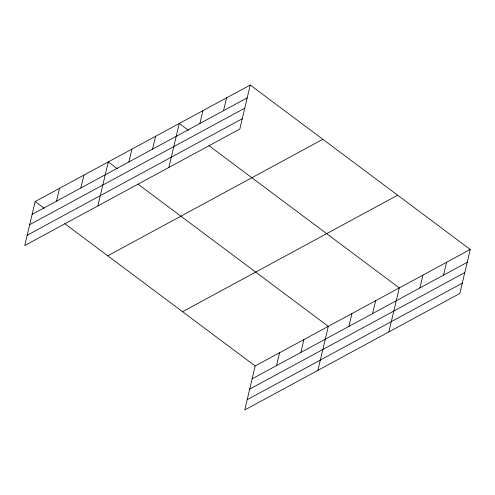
<?xml version="1.0" encoding="UTF-8"?>
<svg xmlns="http://www.w3.org/2000/svg" width="495" height="495" viewBox="0 0 495 495"><rect width="100%" height="100%" fill="white"/><g stroke="black" fill="none" stroke-linecap="round" stroke-linejoin="round"><path stroke-width="0.74" d="M250.229 85.029L35.151 201.533L24.75 245.532L239.828 129.022L250.229 85.029L470.25 249.468L459.849 293.467L244.771 409.971L255.172 365.978L470.25 249.468M56.486 201.18L59.524 188.329M80.864 187.976L83.903 175.125M97.874 205.92L108.275 161.921L117.352 168.702M128.898 161.958L131.936 149.106M152.553 149.137L155.591 136.292M168.851 167.471L179.252 123.478L188.329 130.259M199.875 123.509L202.913 110.657M223.53 110.694L226.568 97.843M276.513 365.619L279.551 352.774M300.886 352.415L303.924 339.57M317.901 370.359L328.303 326.366L137.926 184.078M348.919 326.397L351.957 313.552M372.58 313.583L375.618 300.731M388.872 331.916L399.273 287.917L208.902 145.635M419.896 287.954L422.934 275.102M443.557 275.133L446.589 262.288M32.113 214.385L247.191 97.874M29.681 224.662L244.759 108.158M27.182 235.249L242.259 118.744M107.755 255.797L322.833 139.293M182.568 311.708L397.64 195.203M252.134 378.824L467.212 262.319M249.709 389.107L464.78 272.596M247.203 399.694L462.281 283.19M35.151 201.533L44.228 208.315M64.796 223.69L255.172 365.978"/></g></svg>
